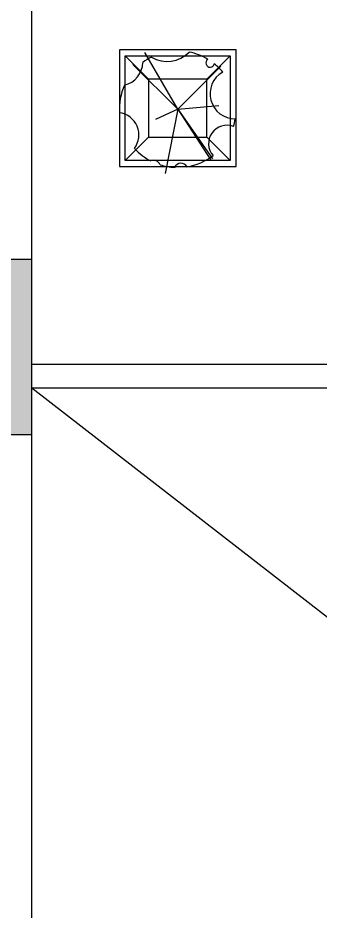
# Model space of a CAD drawing. Header units: metres. Extents: x -658 to -58, y -713 to -118.
# Drawn here: x -218.253 to -217.218, y -204.582 to -201.517 of the extents above; entities that cross this region are included whole.
import ezdxf

# ---------------------------------------------------------------- set-up
doc = ezdxf.new("R2010")
doc.units = ezdxf.units.M
doc.header["$LTSCALE"] = 100
doc.layers.add('plan', color=8, linetype='Continuous')

# ---------------------------------------------------------------- blocks, each defined once
blk = doc.blocks.new('Planter_with_shrub_17951 - 400x400x1000h _ White-V5-الدور الاول')
for p, q in [((-0.2, 0.2), (-0.2, -0.2)), ((0, 0.2), (-0.2, 0.2)), ((-0.0001, -0.0036), (-0.1123, 0.1907)), ((0.2, 0.2), (0, 0.2)), ((0.2, -0.2), (0.2, 0.2)), ((-0.18, 0.18), (0, 0.18)), ((-0.18, -0.18), (-0.18, 0.18)), ((-0.18, 0.18), (-0.1, 0.1)), ((0, 0.18), (0.18, 0.18)), ((0.18, 0.18), (0.1, 0.1)), ((0.18, 0.18), (0.18, -0.18)), ((-0.0001, -0.0036), (-0.1533, 0.1496)), ((-0.0001, -0.0036), (0.1472, 0.1437)), ((0, 0.1), (-0.1, 0.1)), ((-0.1, 0.1), (-0.1, -0.1)), ((0.1, 0.1), (0, 0.1)), ((0.1, -0.1), (0.1, 0.1)), ((-0.0001, -0.0036), (0.141, 0.0087)), ((-0.0001, -0.0036), (-0.0757, -0.0388)), ((-0.0001, -0.0036), (-0.0431, -0.2245)), ((-0.0001, -0.0036), (0.1134, -0.1784)), ((-0.0001, -0.0036), (0.1194, -0.1743)), ((-0.18, -0.18), (-0.1, -0.1)), ((-0.1, -0.1), (0.1, -0.1)), ((0.18, -0.18), (0.1, -0.1)), ((0.18, -0.18), (-0.18, -0.18)), ((-0.2, -0.2), (0.2, -0.2))]:
    blk.add_line(p, q)
for centre, radius, start, end in [((-0.0361, 0.2628), 0.1029, 238.4657, 316.9123), ((-0.0001, -0.0036), 0.2, 58.808, 78.7084), ((-0.2037, 0.1601), 0.0842, 284.5761, 357.8078), ((-0.0001, -0.0036), 0.2, 116.6696, 126.6487), ((0.111, 0.1551), 0.0145, 121.2967, 348.7033), ((0.197, 0.0492), 0.0863, 119.9838, 270.0162), ((-0.0001, -0.0036), 0.2, 39.648, 51.192), ((-0.0001, -0.0036), 0.2, 155.7352, 183.4024), ((-0.2102, -0.0919), 0.0771, 323.3668, 82.226), ((0.1683, -0.1215), 0.0628, 68.9276, 221.0724), ((-0.0001, -0.0036), 0.2, 342.7424, 350.352), ((-0.0001, -0.0036), 0.2, 222.1904, 242.6209), ((-0.0819, -0.2008), 0.0221, 17.3648, 117.5876), ((-0.0001, -0.0036), 0.2, 279.0058, 307.2576), ((-0.0001, -0.0036), 0.2, 252.3315, 266.9942), ((0.0108, -0.212), 0.0231, 28.1518, 157.8482)]:
    blk.add_arc(centre, radius, start, end)
blk = doc.blocks.new('RWEFRWEFRWE')
h = blk.add_hatch(color=256)
h.dxf.hatch_style = 1
h.paths.add_polyline_path([(-218.4055, -185.0532), (-218.2055, -185.0532), (-218.2055, -184.4532), (-218.4055, -184.4532)])
blk.add_lwpolyline([(-218.4055, -185.0532), (-218.2055, -185.0532), (-218.2055, -184.4532), (-218.4055, -184.4532)], close=True)
blk = doc.blocks.new('A$Cb06f5615')
at = {"layer": 'plan'}
for p, q in [((-30.0035, 3.8095), (-30.0035, 10.3095)), ((-24.0035, 8.5489), (-30.0035, 8.5489)), ((-30.0035, 8.4689), (-24.0035, 8.4689))]:
    blk.add_line(p, q, dxfattribs=at)
at = {"layer": 'plan', "ltscale": 0.6}
blk.add_line((-30.0035, 8.4689), (-24.0035, 3.8095), dxfattribs=at)
at = {"layer": 'plan'}
for name, p in [('RWEFRWEFRWE', (188.202, 193.3627)), ('Planter_with_shrub_17951 - 400x400x1000h _ White-V5-الدور الاول', (-29.5035, 9.4285))]:
    blk.add_blockref(name, p, dxfattribs=at)

msp = doc.modelspace()

# ---------------------------------------------------------------- block references
at = {"layer": 'plan'}
msp.add_blockref('A$Cb06f5615', (-188.202, -211.2557), dxfattribs=at)

doc.saveas('drawing.dxf')
